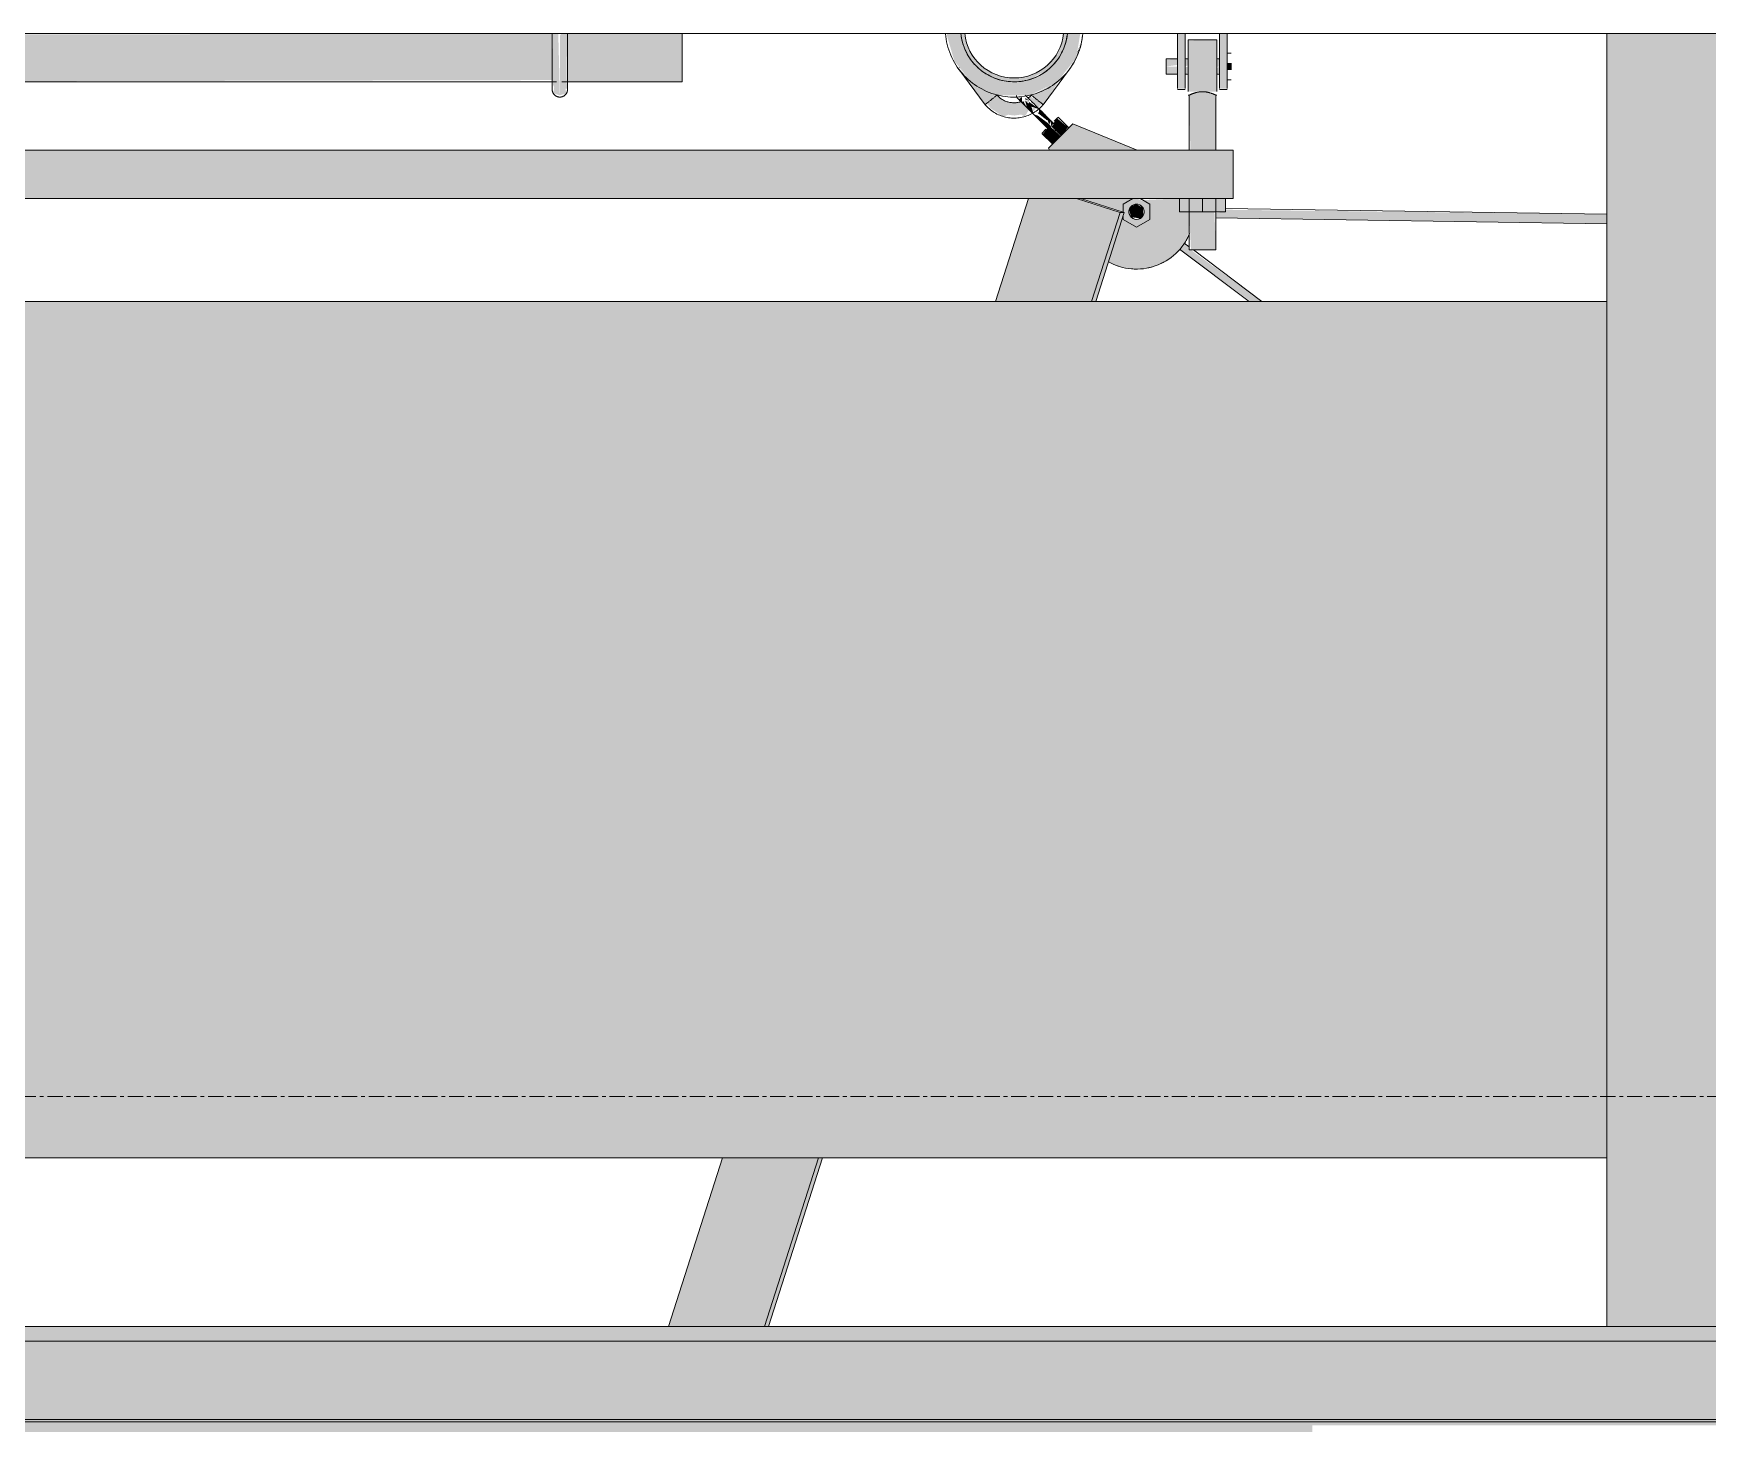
# Model space of a CAD drawing. Header units: inches. Extents: x 20426 to 92531, y -195 to 750.
# Drawn here: x 27574.3 to 27629, y 241.3 to 286.8 of the extents above; entities that cross this region are included whole.
import ezdxf

# ---------------------------------------------------------------- set-up
doc = ezdxf.new("R2010")
doc.units = ezdxf.units.IN
doc.header["$MEASUREMENT"] = 0
doc.linetypes.add('Grid Line 1_2_', pattern=[0.875, 0.5, -0.125, 0.125, -0.125])
for name, color, linetype, lineweight in [('A-FLOR-LEVL', 51, 'Continuous', 9), ('M-HVAC-DUCT', 70, 'Continuous', 9), ('Q-SPCQ', 91, 'Continuous', 9), ('S-BEAM', 12, 'Continuous', 9), ('S-COLS', 52, 'Continuous', 9)]:
    doc.layers.add(name, color=color, linetype=linetype, lineweight=lineweight)

# ---------------------------------------------------------------- blocks, each defined once
blk = doc.blocks.new('Girt_Z - 8_D-904143-Elevation - South')
at = {"layer": 'S-BEAM'}
h = blk.add_hatch(color=256, dxfattribs=at)
h.paths.add_polyline_path([(26260.89, 244), (26260.89, 244.482), (22796.272, 244.482), (22796.272, 244), (26260.166, 244)], flags=0)
h.paths.add_polyline_path([(22792.65, 244), (22792.65, 244.482), (22792.15, 244.482), (22792.15, 244)], flags=0)
h = blk.add_hatch(color=256, dxfattribs=at)
h.paths.add_polyline_path([(26260.89, 241.633), (26260.89, 244), (22796.272, 244), (22796.272, 241.633), (26260.166, 241.633)], flags=0)
h.paths.add_polyline_path([(22792.65, 241.633), (22792.65, 244), (22792.15, 244), (22792.15, 241.633)], flags=0)
h = blk.add_hatch(color=256, dxfattribs=at)
h.paths.add_polyline_path([(26260.166, 241.445), (26260.89, 241.47), (26260.89, 241.633), (24152.129, 241.633), (22796.272, 241.633), (22796.272, 241.445), (26225.608, 241.445)], flags=0)
h.paths.add_polyline_path([(22792.15, 241.445), (22792.65, 241.47), (22792.65, 241.633), (22792.15, 241.633), (22792.15, 241.47)], flags=0)
h = blk.add_hatch(color=256, dxfattribs=at)
h.paths.add_polyline_path([(25854.109, 241.37), (26260.89, 241.408), (26260.89, 241.445), (22796.272, 241.408), (22796.272, 241.37), (25845.47, 241.37)], flags=0)
h.paths.add_polyline_path([(22792.65, 241.37), (22792.65, 241.445), (22792.15, 241.408), (22792.15, 241.37)], flags=0)
h = blk.add_hatch(color=256, dxfattribs=at)
h.paths.add_polyline_path([(25620.843, 239.051), (25672.765, 239.051), (25672.765, 241.25), (26260.89, 241.25), (26260.89, 241.37), (22796.272, 241.37), (22796.272, 241.25), (22810.015, 241.25), (22810.015, 239.051), (25603.564, 239.051)], flags=0)
h.paths.add_polyline_path([(22792.15, 241.25), (22792.65, 241.25), (22792.65, 241.37), (22792.15, 241.37)], flags=0)
for p, q in [((22796.272, 244.482), (26260.89, 244.482)), ((22796.272, 244), (26260.89, 244)), ((22796.272, 241.445), (26260.89, 241.445)), ((22796.272, 241.37), (26260.89, 241.37))]:
    blk.add_line(p, q, dxfattribs=at)
blk = doc.blocks.new('Girt_Z - 8_D-915553-Elevation - South')
at = {"layer": 'S-BEAM'}
blk.add_line((22796.272, 286.768), (26260.89, 286.768), dxfattribs=at)
blk = doc.blocks.new('Basketball_Backstop-Performance_Sports_Systems-3103-Ceiling_Hung - 27_-0_ to 27_-11 7_8_-652462-Elevation - South')
at = {"layer": 'Q-SPCQ'}
h = blk.add_hatch(color=256, dxfattribs=at)
h.paths.add_polyline_path([(25595.968, 285.194), (25595.922, 285.247), (25595.963, 285.247)], flags=0)
h.paths.add_polyline_path([(25592.169, 285.187), (25595.968, 285.194), (25595.934, 286.513), (25595.92, 286.768), (25592.169, 286.768), (25592.169, 285.247)], flags=0)
h.paths.add_polyline_path([(25596.409, 285.187), (25621.231, 285.216), (25621.231, 286.768), (25621.169, 286.768), (25621.169, 286.467), (25620.981, 286.485), (25620.981, 286.768), (25596.393, 286.768), (25596.39, 285.57), (25596.401, 285.187)], flags=0)
h.paths.add_polyline_path([(25647.968, 285.194), (25647.922, 285.247), (25647.963, 285.243)], flags=0)
h.paths.add_polyline_path([(25623.106, 285.187), (25647.965, 285.243), (25647.933, 286.485), (25647.92, 286.768), (25623.356, 286.72), (25623.356, 286.467), (25623.169, 286.485), (25623.169, 286.768), (25623.106, 286.718), (25623.106, 285.218)], flags=0)
h.paths.add_polyline_path([(25648.401, 285.187), (25652.169, 285.187), (25652.169, 286.768), (25648.393, 286.768), (25648.39, 285.57), (25648.394, 285.221)], flags=0)
for points in [[(25648.169, 284.744), (25648.116, 286.768), (25647.945, 286.768), (25647.946, 285.544), (25647.946, 285.09), (25647.983, 285.014), (25647.963, 284.811)], [(25648.169, 284.744), (25648.374, 284.811), (25648.356, 284.961), (25648.409, 284.962), (25648.409, 285), (25648.378, 285.306), (25648.393, 286.768), (25648.222, 286.768), (25648.169, 286.696), (25648.169, 284.961)], [(25668.606, 285.687), (25668.606, 286.768), (25668.356, 286.768), (25668.36, 285.687)], [(25669.981, 285.687), (25669.981, 286.768), (25669.731, 286.768), (25669.731, 285.687)], [(25668.705, 285.656), (25669.643, 285.656), (25669.643, 286.562), (25668.705, 286.532), (25668.705, 285.891)], [(25668.606, 284.963), (25668.606, 285.687), (25668.356, 285.687), (25668.36, 284.963)], [(25669.174, 284.859), (25669.643, 284.871), (25669.643, 285.656), (25668.705, 285.656), (25668.705, 284.871), (25669.097, 284.859)], [(25669.981, 284.963), (25669.981, 285.687), (25669.731, 285.687), (25669.731, 284.963)], [(25670.106, 285.687), (25670.106, 285.801), (25669.981, 285.801), (25669.981, 285.687)], [(25670.106, 285.574), (25670.106, 285.687), (25669.981, 285.687), (25669.981, 285.574)], [(25669.174, 280.937), (25669.174, 281.375), (25668.424, 281.375), (25668.424, 280.937)], [(25669.924, 280.937), (25669.924, 281.375), (25669.174, 281.375), (25669.174, 280.937)]]:
    blk.add_hatch(color=256, dxfattribs=at).paths.add_polyline_path(points, flags=0)
h = blk.add_hatch(color=256, dxfattribs=at)
h.paths.add_polyline_path([(25669.731, 285.687), (25669.731, 285.937), (25669.643, 285.891), (25669.643, 285.687)], flags=0)
h.paths.add_polyline_path([(25667.981, 285.687), (25668.356, 285.74), (25668.356, 285.937), (25667.981, 285.904), (25667.981, 285.752)], flags=0)
h.paths.add_polyline_path([(25668.606, 285.687), (25668.705, 285.729), (25668.705, 285.937), (25668.606, 285.891), (25668.606, 285.732)], flags=0)
h = blk.add_hatch(color=256, dxfattribs=at)
h.paths.add_polyline_path([(25668.356, 285.437), (25668.356, 285.687), (25667.981, 285.687), (25667.981, 285.437)], flags=0)
h.paths.add_polyline_path([(25668.606, 285.437), (25668.705, 285.493), (25668.705, 285.687), (25668.606, 285.656), (25668.606, 285.443)], flags=0)
h.paths.add_polyline_path([(25669.643, 285.437), (25669.731, 285.493), (25669.731, 285.687), (25669.643, 285.634), (25669.643, 285.439)], flags=0)
h = blk.add_hatch(color=256, dxfattribs=at)
h.paths.add_polyline_path([(25669.174, 279.687), (25669.611, 279.687), (25669.561, 280.937), (25668.736, 280.937), (25668.795, 279.687), (25669.061, 279.687)], flags=0)
h.paths.add_polyline_path([(25669.223, 282.955), (25669.611, 282.955), (25669.584, 284.763), (25669.251, 284.859), (25668.954, 284.833), (25668.736, 284.75), (25668.775, 282.955), (25669.125, 282.955)], flags=0)
h = blk.add_hatch(color=256, dxfattribs=at)
h.paths.add_polyline_path([(25666.2, 281.375), (25670.174, 281.375), (25670.174, 282.955), (25623.106, 282.955), (25623.106, 281.375), (25664.041, 281.375)], flags=0)
h.paths.add_polyline_path([(25577.645, 281.375), (25621.231, 281.375), (25621.231, 282.955), (25574.174, 282.955), (25574.174, 281.375)], flags=0)
h = blk.add_hatch(color=256, dxfattribs=at)
h.paths.add_polyline_path([(25638.122, 196.232), (25639.471, 196.232), (25652.956, 238.518), (25649.819, 238.518), (25636.333, 196.232)], flags=0)
h.paths.add_polyline_path([(25651.721, 244.482), (25654.858, 244.482), (25656.618, 250), (25653.481, 250), (25651.939, 245.165)], flags=0)
h.paths.add_polyline_path([(25664.041, 278), (25665.548, 278), (25666.478, 280.918), (25665.055, 281.375), (25663.487, 281.375), (25662.41, 278)], flags=0)
h = blk.add_hatch(color=256, dxfattribs=at)
h.paths.add_polyline_path([(25639.471, 196.232), (25639.605, 196.232), (25653.09, 238.518), (25652.956, 238.518), (25643.115, 207.659)], flags=0)
h.paths.add_polyline_path([(25654.858, 244.482), (25654.992, 244.482), (25656.752, 250), (25656.618, 250), (25655.076, 245.165)], flags=0)
h.paths.add_polyline_path([(25665.548, 278), (25665.682, 278), (25666.612, 280.918), (25666.476, 280.912), (25666.289, 280.326)], flags=0)
for p, q in [((25652.169, 286.766), (25652.169, 285.187)), ((25668.356, 285.687), (25668.356, 286.768)), ((25668.606, 286.768), (25668.606, 285.687)), ((25669.731, 285.687), (25669.731, 286.768)), ((25669.981, 286.768), (25669.981, 285.687)), ((25669.643, 286.562), (25668.705, 286.562)), ((25668.705, 285.656), (25668.705, 286.562)), ((25669.643, 286.562), (25669.643, 285.656)), ((25668.356, 285.937), (25667.981, 285.937)), ((25667.981, 285.687), (25667.981, 285.937)), ((25667.981, 285.437), (25667.981, 285.687)), ((25668.356, 284.963), (25668.356, 285.687)), ((25668.705, 285.937), (25668.606, 285.937)), ((25668.606, 285.687), (25668.606, 284.963)), ((25668.705, 284.871), (25668.705, 285.656)), ((25669.731, 285.937), (25669.643, 285.937)), ((25669.643, 285.656), (25669.643, 284.871)), ((25669.731, 284.963), (25669.731, 285.687)), ((25670.106, 286.125), (25669.981, 286.125)), ((25669.981, 285.687), (25669.981, 284.963)), ((25670.106, 285.801), (25670.106, 285.687)), ((25670.106, 285.687), (25670.106, 285.574)), ((25623.106, 285.187), (25648.058, 285.187)), ((25648.229, 285.187), (25652.169, 285.187)), ((25667.981, 285.437), (25668.356, 285.437)), ((25668.606, 285.437), (25668.705, 285.437)), ((25669.643, 285.437), (25669.731, 285.437)), ((25669.981, 285.25), (25670.106, 285.25)), ((25668.356, 284.937), (25668.606, 284.937)), ((25668.705, 284.75), (25668.736, 284.75)), ((25668.736, 284.75), (25668.736, 282.955)), ((25669.611, 282.955), (25669.611, 284.75)), ((25669.611, 284.75), (25669.643, 284.75)), ((25669.731, 284.937), (25669.981, 284.937)), ((25670.174, 282.955), (25623.105, 282.955)), ((25670.174, 282.955), (25670.174, 281.375)), ((25670.174, 281.375), (25623.105, 281.375)), ((25662.41, 278), (25663.487, 281.375)), ((25665.055, 281.375), (25666.478, 280.918)), ((25666.612, 280.918), (25665.189, 281.375)), ((25668.424, 280.937), (25668.424, 281.375)), ((25668.736, 281.375), (25668.736, 279.687)), ((25669.174, 280.937), (25669.174, 281.375)), ((25669.611, 279.687), (25669.611, 281.375)), ((25669.924, 280.937), (25669.924, 281.375)), ((25666.478, 280.918), (25665.548, 278)), ((25665.682, 278), (25666.612, 280.918)), ((25666.478, 280.918), (25666.612, 280.918)), ((25669.174, 280.937), (25668.424, 280.937)), ((25669.924, 280.937), (25669.174, 280.937)), ((25669.611, 279.687), (25668.736, 279.687)), ((25651.721, 244.482), (25653.481, 250)), ((25656.618, 250), (25654.858, 244.482)), ((25654.992, 244.482), (25656.752, 250))]:
    blk.add_line(p, q, dxfattribs=at)
at = {"layer": 'Q-SPCQ', "flags": 128}
for points in [[(25647.919, 286.768), (25647.919, 286.698), (25647.919, 286.619), (25647.919, 286.54), (25647.919, 286.462), (25647.919, 286.385), (25647.919, 286.308), (25647.919, 286.233), (25647.919, 286.159), (25647.919, 286.086), (25647.919, 286.014), (25647.919, 285.944), (25647.919, 285.875), (25647.919, 285.808), (25647.919, 285.743), (25647.919, 285.68), (25647.919, 285.619), (25647.919, 285.56), (25647.919, 285.503), (25647.919, 285.448), (25647.919, 285.396), (25647.919, 285.346), (25647.919, 285.299), (25647.919, 285.255), (25647.919, 285.213), (25647.919, 285.174), (25647.919, 285.137), (25647.919, 285.104), (25647.919, 285.073), (25647.919, 285.046), (25647.919, 285.021), (25647.919, 285), (25647.919, 284.982), (25647.919, 284.967), (25647.919, 284.955), (25647.919, 284.946), (25647.919, 284.94), (25647.919, 284.938)], [(25648.419, 284.937), (25648.419, 284.939), (25648.419, 284.944), (25648.419, 284.952), (25648.419, 284.963), (25648.419, 284.977), (25648.419, 284.995), (25648.419, 285.015), (25648.419, 285.039), (25648.419, 285.066), (25648.419, 285.095), (25648.419, 285.128), (25648.419, 285.164), (25648.419, 285.202), (25648.419, 285.243), (25648.419, 285.287), (25648.419, 285.333), (25648.419, 285.382), (25648.419, 285.434), (25648.419, 285.488), (25648.419, 285.544), (25648.419, 285.603), (25648.419, 285.663), (25648.419, 285.726), (25648.419, 285.79), (25648.419, 285.857), (25648.419, 285.925), (25648.419, 285.995), (25648.419, 286.066), (25648.419, 286.139), (25648.419, 286.213), (25648.419, 286.288), (25648.419, 286.364), (25648.419, 286.441), (25648.419, 286.519), (25648.419, 286.598), (25648.419, 286.677), (25648.419, 286.756)], [(25647.919, 284.937), (25647.919, 284.939), (25647.919, 284.944), (25647.919, 284.952), (25647.919, 284.963), (25647.919, 284.977), (25647.919, 284.995), (25647.919, 285.015), (25647.919, 285.039), (25647.919, 285.066), (25647.919, 285.095), (25647.919, 285.128), (25647.919, 285.164), (25647.919, 285.202)], [(25648.419, 285.213), (25648.419, 285.174), (25648.419, 285.137), (25648.419, 285.104), (25648.419, 285.073), (25648.419, 285.046), (25648.419, 285.021), (25648.419, 285), (25648.419, 284.982), (25648.419, 284.967), (25648.419, 284.955), (25648.419, 284.946), (25648.419, 284.94), (25648.419, 284.938)], [(25648.169, 284.687), (25648.159, 284.688), (25648.149, 284.688), (25648.139, 284.689), (25648.129, 284.691), (25648.119, 284.692), (25648.109, 284.695), (25648.1, 284.697), (25648.09, 284.7), (25648.081, 284.704), (25648.071, 284.707), (25648.062, 284.711), (25648.053, 284.716), (25648.045, 284.721), (25648.036, 284.726), (25648.028, 284.731), (25648.019, 284.737), (25648.012, 284.743), (25648.004, 284.75), (25647.997, 284.756), (25647.989, 284.763), (25647.983, 284.771), (25647.976, 284.778), (25647.97, 284.786), (25647.964, 284.794), (25647.958, 284.802), (25647.953, 284.811), (25647.948, 284.82), (25647.944, 284.829), (25647.94, 284.838), (25647.936, 284.847), (25647.932, 284.856), (25647.929, 284.866), (25647.927, 284.875), (25647.924, 284.885), (25647.922, 284.895), (25647.921, 284.905), (25647.92, 284.915), (25647.919, 284.925), (25647.919, 284.935), (25647.919, 284.937)], [(25648.419, 284.937), (25648.419, 284.928), (25648.418, 284.918), (25648.417, 284.908), (25648.416, 284.898), (25648.414, 284.888), (25648.412, 284.878), (25648.409, 284.868), (25648.406, 284.859), (25648.403, 284.849), (25648.399, 284.84), (25648.395, 284.831), (25648.391, 284.822), (25648.386, 284.813), (25648.381, 284.805), (25648.375, 284.796), (25648.369, 284.788), (25648.363, 284.78), (25648.357, 284.773), (25648.35, 284.765), (25648.343, 284.758), (25648.336, 284.751), (25648.328, 284.745), (25648.32, 284.739), (25648.312, 284.733), (25648.304, 284.727), (25648.295, 284.722), (25648.287, 284.717), (25648.278, 284.712), (25648.269, 284.708), (25648.259, 284.704), (25648.25, 284.701), (25648.24, 284.698), (25648.231, 284.695), (25648.221, 284.693), (25648.211, 284.691), (25648.201, 284.69), (25648.191, 284.689), (25648.181, 284.688), (25648.171, 284.688), (25648.169, 284.687)]]:
    blk.add_lwpolyline(points, dxfattribs=at)
at = {"layer": 'Q-SPCQ'}
blk.add_open_spline([(25669.611, 284.75), (25669.611, 284.75), (25669.608, 284.752), (25669.597, 284.758), (25669.585, 284.762), (25669.57, 284.769), (25669.552, 284.777), (25669.535, 284.785), (25669.52, 284.791), (25669.509, 284.795), (25669.496, 284.799), (25669.479, 284.806), (25669.456, 284.814), (25669.431, 284.822), (25669.41, 284.829), (25669.394, 284.833), (25669.377, 284.837), (25669.355, 284.842), (25669.325, 284.848), (25669.289, 284.855), (25669.251, 284.859), (25669.213, 284.862), (25669.174, 284.862), (25669.135, 284.862), (25669.097, 284.859), (25669.059, 284.855), (25669.023, 284.848), (25668.993, 284.842), (25668.971, 284.837), (25668.954, 284.833), (25668.938, 284.829), (25668.917, 284.822), (25668.892, 284.814), (25668.869, 284.806), (25668.852, 284.799), (25668.839, 284.795), (25668.827, 284.791), (25668.812, 284.785), (25668.795, 284.777), (25668.778, 284.769), (25668.763, 284.762), (25668.751, 284.758), (25668.74, 284.752), (25668.736, 284.75), (25668.736, 284.75)], degree=3, knots=[0, 0, 0, 0, 0.055556, 0.083333, 0.111111, 0.138889, 0.166667, 0.194444, 0.208333, 0.222222, 0.236111, 0.25, 0.277778, 0.305556, 0.319444, 0.333333, 0.347222, 0.361111, 0.388889, 0.416667, 0.444444, 0.472222, 0.5, 0.527778, 0.555556, 0.583333, 0.611111, 0.638889, 0.652778, 0.666667, 0.680556, 0.694444, 0.722222, 0.75, 0.763889, 0.777778, 0.791667, 0.805556, 0.833333, 0.861111, 0.888889, 0.916667, 0.944444, 1, 1, 1, 1], dxfattribs=at)
blk = doc.blocks.new('Basketball_Backstop-Performance_Sports_Systems-3103-Ceiling_Hung - 27_-0_ to 27_-11 7_8_-V45-Elevation - South')
at = {"layer": 'Q-SPCQ'}
for points in [[(25662.515, 284.744), (25663.516, 284.744), (25664.418, 285.178), (25665.042, 285.961), (25665.179, 286.768), (25664.79, 286.768), (25664.743, 286.768), (25664.649, 286.348), (25664.423, 285.921), (25664.104, 285.586), (25663.828, 285.396), (25663.273, 285.221), (25663.015, 285.187), (25662.39, 285.319), (25661.964, 285.557), (25661.696, 285.807), (25661.421, 286.253), (25661.323, 286.5), (25661.24, 286.768), (25660.826, 286.768), (25660.82, 286.696), (25661.059, 285.873), (25661.612, 285.178), (25662.118, 284.935)], [(25663.015, 285.187), (25663.468, 285.247), (25664.041, 285.537), (25664.253, 285.7), (25664.582, 286.186), (25664.706, 286.485), (25664.743, 286.768), (25664.618, 286.768), (25664.585, 286.517), (25664.423, 286.125), (25664.041, 285.694), (25663.828, 285.53), (25663.436, 285.368), (25663.015, 285.312), (25662.595, 285.368), (25662.203, 285.53), (25661.866, 285.788), (25661.583, 286.186), (25661.446, 286.517), (25661.366, 286.768), (25661.288, 286.768), (25661.325, 286.485), (25661.5, 286.062), (25661.881, 285.621), (25662.14, 285.422), (25662.562, 285.247)], [(25665.067, 286.068), (25665.181, 286.413), (25665.093, 286.184)], [(25661.233, 285.62), (25661.217, 285.674), (25661.212, 285.654)], [(25662.064, 284.439), (25662.43, 284.785), (25661.592, 285.207), (25661.233, 285.62), (25661.238, 285.57), (25662.03, 284.486)], [(25663.967, 284.439), (25664.624, 285.436), (25664.324, 285.133), (25663.588, 284.743), (25663.955, 284.449)], [(25664.168, 283.645), (25664.221, 283.732), (25664.165, 283.788), (25664.109, 283.844), (25663.789, 284.081), (25663.659, 284.122), (25664.143, 283.663)], [(25664.54, 283.412), (25664.77, 283.695), (25664.416, 283.996), (25664.289, 283.81), (25664.306, 283.784), (25664.221, 283.732), (25664.308, 283.645)], [(25664.284, 283.156), (25664.54, 283.412), (25664.21, 283.713), (25664.143, 283.663), (25664.109, 283.688), (25663.957, 283.483), (25664.216, 283.225)], [(25667.14, 280.721), (25667.232, 280.812), (25667.232, 281.062), (25667.015, 281.187), (25666.838, 281.114), (25666.774, 281.002), (25666.838, 280.761)]]:
    blk.add_hatch(color=256, dxfattribs=at).paths.add_polyline_path(points, flags=0)
h = blk.add_hatch(color=256, dxfattribs=at)
h.paths.add_polyline_path([(25663.434, 284.342), (25663.434, 284.519), (25663.507, 284.527), (25663.5, 284.572), (25663.349, 284.564), (25663.423, 284.37)], flags=0)
h.paths.add_polyline_path([(25663.371, 284.052), (25663.507, 284.292), (25663.257, 284.53), (25663.213, 284.53), (25662.807, 284.53), (25662.439, 284.74), (25662.122, 284.486), (25662.247, 284.32), (25662.66, 284.052), (25662.828, 284.11), (25663.022, 284.083), (25663.235, 284.117)], flags=0)
h.paths.add_polyline_path([(25663.629, 284.219), (25663.738, 284.323), (25663.59, 284.341), (25663.627, 284.293), (25663.622, 284.241)], flags=0)
h.paths.add_polyline_path([(25663.79, 284.328), (25663.921, 284.476), (25663.538, 284.715), (25663.439, 284.662), (25663.788, 284.33)], flags=0)
h = blk.add_hatch(color=256, dxfattribs=at)
h.paths.add_polyline_path([(25663.659, 284.122), (25663.579, 284.373), (25663.381, 284.572), (25663.434, 284.342), (25663.507, 284.292)], flags=0)
h.paths.add_polyline_path([(25663.28, 284.499), (25663.269, 284.684), (25663.184, 284.628)], flags=0)
h.paths.add_polyline_path([(25663.434, 284.342), (25663.305, 284.572), (25663.28, 284.499), (25663.381, 284.396)], flags=0)
h = blk.add_hatch(color=256, dxfattribs=at)
h.paths.add_polyline_path([(25663.83, 284.293), (25663.507, 284.527), (25663.48, 284.472), (25663.579, 284.373)], flags=0)
h.paths.add_polyline_path([(25663.525, 284.564), (25663.381, 284.657), (25663.381, 284.61), (25663.507, 284.57)], flags=0)
h = blk.add_hatch(color=256, dxfattribs=at)
h.paths.add_polyline_path([(25664.221, 283.732), (25664.289, 283.81), (25664.21, 283.917), (25664.216, 283.81)], flags=0)
h.paths.add_polyline_path([(25664.165, 283.788), (25664.21, 283.917), (25663.83, 284.293), (25663.83, 284.19), (25663.783, 284.17), (25664.089, 283.93), (25664.109, 283.935), (25664.143, 283.844)], flags=0)
h = blk.add_hatch(color=256, dxfattribs=at)
h.paths.add_polyline_path([(25667.104, 279.065), (25667.557, 279.143), (25667.978, 279.329), (25668.36, 279.636), (25668.624, 279.975), (25668.736, 280.326), (25668.736, 280.937), (25668.424, 280.937), (25668.424, 281.375), (25667.232, 281.318), (25667.453, 281.167), (25667.449, 280.683), (25666.968, 280.459), (25666.578, 280.723), (25666.52, 280.63), (25666.1, 279.314), (25666.208, 279.245), (25666.645, 279.1)], flags=0)
h.paths.add_polyline_path([(25666.578, 280.929), (25666.612, 281.21), (25666.838, 281.375), (25665.189, 281.375), (25666.55, 280.937)], flags=0)
h.paths.add_polyline_path([(25664.167, 282.955), (25667.034, 282.955), (25664.938, 283.81), (25664.143, 283.015)], flags=0)
h = blk.add_hatch(color=256, dxfattribs=at)
h.paths.add_polyline_path([(25667.015, 280.432), (25667.453, 280.685), (25667.453, 281.19), (25667.015, 281.375), (25666.838, 281.341), (25666.578, 281.19), (25666.612, 280.665), (25666.911, 280.492)], flags=0)
h.paths.add_polyline_path([(25667.015, 280.687), (25666.838, 280.761), (25666.765, 280.937), (25666.838, 281.114), (25667.015, 281.187), (25667.192, 281.114), (25667.265, 280.937), (25667.192, 280.761), (25667.08, 280.696)], flags=0)
h = blk.add_hatch(color=256, dxfattribs=at)
h.paths.add_polyline_path([(25808.649, 278.622), (25808.659, 278.889), (25808.64, 278.935), (25700.39, 280.532), (25700.39, 280.272), (25808.642, 278.622)], flags=0)
h.paths.add_polyline_path([(25810.293, 278.639), (25810.31, 278.713), (25810.293, 278.64)], flags=0)
h.paths.add_polyline_path([(25682.39, 280.547), (25682.39, 280.859), (25669.924, 281.003), (25669.924, 280.937), (25669.611, 280.897), (25669.611, 280.742), (25681.319, 280.563)], flags=0)
h.paths.add_polyline_path([(25667.238, 280.829), (25667.253, 281.012), (25667.232, 280.912), (25667.232, 280.83)], flags=0)
h = blk.add_hatch(color=256, dxfattribs=at)
h.paths.add_polyline_path([(25715.417, 244.482), (25715.462, 244.482), (25708.081, 250), (25707.746, 250), (25715.129, 244.482), (25715.401, 244.482)], flags=0)
h.paths.add_polyline_path([(25670.9, 278), (25671.11, 278), (25668.795, 279.687), (25668.736, 279.715), (25668.736, 279.793), (25668.554, 279.885), (25668.423, 279.717), (25670.756, 278), (25670.849, 278)], flags=0)
for p, q in [((25661.206, 285.6), (25662.064, 284.439)), ((25663.967, 284.439), (25664.825, 285.6)), ((25664.319, 283.899), (25664.443, 284.022)), ((25664.806, 283.678), (25664.452, 284.031)), ((25663.922, 283.501), (25664.275, 283.147)), ((25663.931, 283.51), (25664.054, 283.633)), ((25664.143, 283.015), (25664.938, 283.81)), ((25667.034, 282.955), (25664.938, 283.81)), ((25664.143, 283.015), (25664.167, 282.955)), ((25666.898, 281.375), (25666.578, 281.19)), ((25667.453, 281.19), (25667.132, 281.375)), ((25666.578, 281.19), (25666.578, 280.918)), ((25666.578, 280.81), (25666.578, 280.685)), ((25666.578, 280.685), (25667.015, 280.432)), ((25667.015, 280.432), (25667.453, 280.685)), ((25667.453, 280.685), (25667.453, 281.19)), ((25669.611, 280.742), (25682.39, 280.547)), ((25682.39, 280.859), (25669.924, 281.049)), ((25668.423, 279.717), (25670.695, 278)), ((25668.736, 279.793), (25668.577, 279.914)), ((25671.11, 278), (25668.877, 279.687))]:
    blk.add_line(p, q, dxfattribs=at)
at = {"layer": 'Q-SPCQ', "flags": 128}
for points in [[(25660.772, 286.758), (25660.781, 286.668), (25660.794, 286.579), (25660.81, 286.49), (25660.83, 286.403), (25660.853, 286.316), (25660.879, 286.23)], [(25660.772, 286.758), (25660.781, 286.668), (25660.794, 286.579), (25660.81, 286.49), (25660.83, 286.403), (25660.853, 286.316), (25660.879, 286.23), (25660.909, 286.145), (25660.943, 286.061), (25660.98, 285.979), (25661.019, 285.898), (25661.063, 285.82), (25661.109, 285.742), (25661.158, 285.667), (25661.211, 285.594), (25661.266, 285.523), (25661.324, 285.454), (25661.384, 285.387), (25661.448, 285.323), (25661.513, 285.262), (25661.582, 285.203), (25661.652, 285.147), (25661.725, 285.094), (25661.8, 285.044), (25661.876, 284.997), (25661.955, 284.953), (25662.035, 284.912), (25662.117, 284.875), (25662.2, 284.84), (25662.284, 284.809), (25662.37, 284.782), (25662.457, 284.758), (25662.544, 284.737), (25662.633, 284.72), (25662.722, 284.707), (25662.811, 284.697), (25662.901, 284.69), (25662.991, 284.688), (25663.081, 284.688), (25663.171, 284.693), (25663.26, 284.701), (25663.35, 284.712), (25663.438, 284.728), (25663.526, 284.746), (25663.614, 284.769), (25663.7, 284.794), (25663.785, 284.823), (25663.869, 284.856), (25663.952, 284.892), (25664.033, 284.931), (25664.112, 284.973), (25664.19, 285.018), (25664.266, 285.067), (25664.339, 285.118), (25664.411, 285.173), (25664.48, 285.23), (25664.548, 285.29), (25664.612, 285.353), (25664.674, 285.418), (25664.734, 285.485), (25664.791, 285.555), (25664.844, 285.627), (25664.895, 285.701), (25664.943, 285.778), (25664.988, 285.856), (25665.03, 285.935), (25665.068, 286.017), (25665.103, 286.1), (25665.135, 286.184), (25665.164, 286.269), (25665.189, 286.356), (25665.21, 286.443), (25665.228, 286.531), (25665.243, 286.62), (25665.254, 286.709)], [(25660.772, 286.758), (25660.781, 286.668), (25660.794, 286.579), (25660.81, 286.49), (25660.83, 286.403), (25660.853, 286.316), (25660.879, 286.23), (25660.909, 286.145), (25660.943, 286.061), (25660.98, 285.979), (25661.019, 285.898), (25661.063, 285.82), (25661.109, 285.742), (25661.158, 285.667), (25661.206, 285.6)], [(25661.725, 285.755), (25661.679, 285.808), (25661.634, 285.862), (25661.593, 285.918), (25661.553, 285.976), (25661.516, 286.035), (25661.481, 286.096), (25661.448, 286.158), (25661.418, 286.221), (25661.391, 286.286), (25661.366, 286.351), (25661.344, 286.418), (25661.325, 286.485), (25661.308, 286.553), (25661.294, 286.621), (25661.283, 286.691), (25661.274, 286.76)], [(25664.753, 286.728), (25664.743, 286.659), (25664.73, 286.59), (25664.715, 286.522), (25664.697, 286.454), (25664.676, 286.387), (25664.653, 286.321), (25664.627, 286.256), (25664.599, 286.192), (25664.567, 286.129), (25664.534, 286.068), (25664.498, 286.008), (25664.46, 285.949), (25664.419, 285.892), (25664.376, 285.837), (25664.331, 285.784), (25664.284, 285.732)], [(25664.825, 285.6), (25664.877, 285.674), (25664.926, 285.749), (25664.972, 285.826), (25665.015, 285.906), (25665.054, 285.986), (25665.091, 286.069), (25665.124, 286.152), (25665.153, 286.237), (25665.18, 286.323), (25665.203, 286.41), (25665.222, 286.498), (25665.238, 286.587), (25665.25, 286.676), (25665.259, 286.766)], [(25665.136, 286.186), (25665.164, 286.269), (25665.189, 286.356), (25665.21, 286.443), (25665.228, 286.531), (25665.243, 286.62), (25665.254, 286.709)], [(25664.734, 285.485), (25664.791, 285.555), (25664.844, 285.627), (25664.895, 285.701), (25664.943, 285.778), (25664.988, 285.856), (25665.03, 285.935), (25665.068, 286.017), (25665.103, 286.1), (25665.135, 286.184)], [(25660.909, 286.145), (25660.943, 286.061), (25660.98, 285.979), (25661.019, 285.898), (25661.063, 285.82), (25661.109, 285.742), (25661.158, 285.667), (25661.211, 285.594), (25661.266, 285.523), (25661.32, 285.459)], [(25664.183, 285.634), (25664.13, 285.589), (25664.075, 285.545), (25664.019, 285.504), (25663.961, 285.465), (25663.901, 285.428), (25663.84, 285.394), (25663.778, 285.362), (25663.714, 285.333), (25663.649, 285.306), (25663.584, 285.282), (25663.517, 285.261), (25663.45, 285.242), (25663.381, 285.226), (25663.313, 285.213), (25663.243, 285.202), (25663.174, 285.195), (25663.104, 285.19), (25663.034, 285.188), (25662.964, 285.188), (25662.894, 285.192), (25662.824, 285.198), (25662.755, 285.207), (25662.686, 285.219), (25662.618, 285.233), (25662.55, 285.251), (25662.483, 285.27), (25662.416, 285.293), (25662.351, 285.318), (25662.287, 285.346), (25662.224, 285.377), (25662.162, 285.41), (25662.102, 285.445), (25662.043, 285.483), (25661.985, 285.523), (25661.93, 285.565), (25661.876, 285.609), (25661.823, 285.656)], [(25663.226, 284.53), (25663.197, 284.522), (25663.168, 284.516), (25663.139, 284.51), (25663.109, 284.506), (25663.079, 284.503), (25663.049, 284.501), (25663.019, 284.5), (25662.989, 284.5), (25662.959, 284.502), (25662.929, 284.505), (25662.9, 284.509), (25662.87, 284.514), (25662.841, 284.521), (25662.812, 284.528), (25662.783, 284.537), (25662.755, 284.547), (25662.727, 284.558), (25662.699, 284.57), (25662.672, 284.583), (25662.646, 284.597), (25662.62, 284.613), (25662.595, 284.629), (25662.57, 284.646), (25662.547, 284.664), (25662.524, 284.684), (25662.501, 284.704), (25662.48, 284.725), (25662.459, 284.747), (25662.454, 284.752)], [(25662.457, 284.758), (25662.544, 284.737), (25662.633, 284.72), (25662.722, 284.707), (25662.811, 284.697), (25662.901, 284.69), (25662.991, 284.688), (25663.081, 284.688), (25663.171, 284.693), (25663.26, 284.701), (25663.35, 284.712), (25663.438, 284.728), (25663.526, 284.746)], [(25663.126, 284.65), (25663.123, 284.653), (25663.119, 284.657), (25663.116, 284.661), (25663.113, 284.665), (25663.11, 284.669), (25663.108, 284.673), (25663.105, 284.678), (25663.103, 284.682), (25663.101, 284.687), (25663.099, 284.691), (25663.097, 284.696), (25663.095, 284.701), (25663.094, 284.705), (25663.093, 284.71), (25663.092, 284.715), (25663.091, 284.72), (25663.09, 284.725), (25663.09, 284.73), (25663.09, 284.735), (25663.09, 284.74)], [(25663.262, 284.514), (25663.248, 284.528), (25663.235, 284.541), (25663.222, 284.554), (25663.21, 284.566), (25663.199, 284.577), (25663.189, 284.587), (25663.179, 284.597), (25663.17, 284.606), (25663.162, 284.614), (25663.155, 284.621), (25663.148, 284.628), (25663.143, 284.633), (25663.138, 284.638), (25663.134, 284.642), (25663.131, 284.645), (25663.128, 284.648), (25663.127, 284.649), (25663.126, 284.65)], [(25663.126, 284.65), (25663.127, 284.649), (25663.128, 284.648), (25663.13, 284.646), (25663.133, 284.643), (25663.137, 284.639), (25663.141, 284.635), (25663.147, 284.629), (25663.153, 284.623), (25663.16, 284.616), (25663.168, 284.608), (25663.177, 284.599), (25663.186, 284.59), (25663.196, 284.58), (25663.207, 284.569), (25663.219, 284.557), (25663.231, 284.545), (25663.244, 284.532), (25663.258, 284.518), (25663.272, 284.504), (25663.287, 284.489), (25663.302, 284.473), (25663.319, 284.457), (25663.335, 284.441), (25663.352, 284.424), (25663.37, 284.406), (25663.388, 284.388), (25663.407, 284.369), (25663.425, 284.351), (25663.445, 284.331), (25663.464, 284.312), (25663.484, 284.292), (25663.504, 284.272), (25663.525, 284.251), (25663.546, 284.23), (25663.566, 284.21), (25663.587, 284.189), (25663.608, 284.168), (25663.63, 284.146), (25663.651, 284.125), (25663.656, 284.119)], [(25663.384, 284.746), (25663.396, 284.734), (25663.408, 284.722), (25663.421, 284.709), (25663.435, 284.695), (25663.449, 284.681)], [(25663.833, 284.296), (25663.812, 284.317), (25663.791, 284.339), (25663.77, 284.36), (25663.749, 284.381), (25663.728, 284.402), (25663.707, 284.422), (25663.687, 284.443), (25663.666, 284.463), (25663.646, 284.483), (25663.627, 284.503), (25663.607, 284.522), (25663.588, 284.541), (25663.57, 284.56), (25663.552, 284.578), (25663.534, 284.596), (25663.517, 284.613), (25663.5, 284.63), (25663.484, 284.646), (25663.468, 284.662), (25663.453, 284.677), (25663.438, 284.691), (25663.424, 284.705), (25663.411, 284.718), (25663.399, 284.731), (25663.387, 284.743)], [(25663.576, 284.752), (25663.556, 284.73), (25663.535, 284.709), (25663.513, 284.689), (25663.49, 284.669), (25663.466, 284.651)], [(25662.064, 284.439), (25662.097, 284.402), (25662.131, 284.366), (25662.168, 284.331), (25662.205, 284.298), (25662.244, 284.267), (25662.284, 284.236), (25662.325, 284.208), (25662.367, 284.181), (25662.41, 284.156), (25662.454, 284.133), (25662.5, 284.111), (25662.545, 284.092), (25662.592, 284.074), (25662.64, 284.058), (25662.688, 284.044), (25662.736, 284.032), (25662.785, 284.021), (25662.834, 284.013), (25662.884, 284.007), (25662.934, 284.003), (25662.984, 284), (25663.034, 284), (25663.084, 284.002), (25663.133, 284.006), (25663.183, 284.011), (25663.233, 284.019), (25663.282, 284.029), (25663.33, 284.04), (25663.378, 284.054), (25663.426, 284.069), (25663.473, 284.087), (25663.519, 284.106), (25663.564, 284.127), (25663.609, 284.15)], [(25663.656, 284.119), (25663.635, 284.141), (25663.614, 284.162), (25663.593, 284.183), (25663.572, 284.204), (25663.551, 284.225)], [(25663.652, 284.174), (25663.695, 284.201), (25663.736, 284.229), (25663.776, 284.258), (25663.815, 284.29), (25663.853, 284.322), (25663.89, 284.357), (25663.925, 284.392), (25663.958, 284.429), (25663.967, 284.439)], [(25663.656, 284.119), (25663.678, 284.098), (25663.699, 284.077), (25663.72, 284.056), (25663.741, 284.035), (25663.762, 284.014), (25663.783, 283.993), (25663.803, 283.973), (25663.823, 283.953), (25663.843, 283.933), (25663.863, 283.913), (25663.882, 283.894), (25663.901, 283.875), (25663.92, 283.856), (25663.938, 283.838), (25663.956, 283.82), (25663.973, 283.803), (25663.99, 283.786), (25664.006, 283.77), (25664.022, 283.754), (25664.037, 283.739), (25664.051, 283.725), (25664.065, 283.711), (25664.078, 283.698), (25664.091, 283.685), (25664.103, 283.673), (25664.114, 283.662), (25664.124, 283.652), (25664.134, 283.642), (25664.143, 283.633), (25664.151, 283.625), (25664.158, 283.618), (25664.165, 283.611), (25664.17, 283.606), (25664.175, 283.601), (25664.179, 283.597), (25664.182, 283.594), (25664.185, 283.591), (25664.186, 283.59), (25664.187, 283.589)], [(25664.082, 283.694), (25664.069, 283.707), (25664.055, 283.721), (25664.041, 283.735), (25664.026, 283.75), (25664.01, 283.766), (25663.994, 283.782), (25663.978, 283.798), (25663.961, 283.815), (25663.943, 283.833), (25663.925, 283.851), (25663.906, 283.87), (25663.888, 283.888), (25663.868, 283.908), (25663.849, 283.927), (25663.829, 283.947), (25663.809, 283.967), (25663.788, 283.988), (25663.767, 284.009), (25663.747, 284.029), (25663.726, 284.05), (25663.705, 284.071), (25663.683, 284.093), (25663.662, 284.114), (25663.656, 284.119)], [(25663.806, 284.323), (25663.828, 284.302), (25663.833, 284.296)], [(25663.833, 284.296), (25663.854, 284.275), (25663.876, 284.254), (25663.897, 284.233), (25663.918, 284.212), (25663.939, 284.191), (25663.959, 284.17), (25663.98, 284.15), (25664, 284.129), (25664.02, 284.109), (25664.04, 284.09), (25664.059, 284.07), (25664.078, 284.051), (25664.097, 284.033), (25664.115, 284.015), (25664.133, 283.997), (25664.15, 283.98), (25664.167, 283.963), (25664.183, 283.947), (25664.199, 283.931), (25664.214, 283.916), (25664.228, 283.901), (25664.242, 283.888), (25664.255, 283.874)], [(25664.364, 283.766), (25664.363, 283.766), (25664.362, 283.768), (25664.36, 283.77), (25664.357, 283.773), (25664.353, 283.776), (25664.348, 283.781), (25664.343, 283.787), (25664.337, 283.793), (25664.33, 283.8), (25664.322, 283.808), (25664.313, 283.816), (25664.304, 283.826), (25664.293, 283.836), (25664.283, 283.847), (25664.271, 283.859), (25664.259, 283.871), (25664.246, 283.884), (25664.232, 283.898), (25664.218, 283.912), (25664.203, 283.927), (25664.187, 283.942), (25664.171, 283.958), (25664.155, 283.975), (25664.137, 283.992), (25664.12, 284.01), (25664.102, 284.028), (25664.083, 284.046), (25664.064, 284.065), (25664.045, 284.084), (25664.025, 284.104), (25664.005, 284.124), (25663.985, 284.144), (25663.965, 284.165), (25663.944, 284.185), (25663.923, 284.206), (25663.902, 284.227), (25663.881, 284.248), (25663.86, 284.269), (25663.839, 284.291), (25663.833, 284.296)], [(25664.187, 283.589), (25664.186, 283.59), (25664.185, 283.591), (25664.183, 283.593), (25664.18, 283.596), (25664.176, 283.6), (25664.172, 283.604), (25664.166, 283.61), (25664.16, 283.616), (25664.153, 283.623), (25664.145, 283.631), (25664.136, 283.64), (25664.127, 283.649), (25664.117, 283.659)], [(25664.364, 283.589), (25664.36, 283.586), (25664.356, 283.582), (25664.352, 283.579), (25664.348, 283.576), (25664.344, 283.573), (25664.34, 283.571), (25664.336, 283.568), (25664.331, 283.566), (25664.327, 283.564), (25664.322, 283.562), (25664.318, 283.56), (25664.313, 283.558), (25664.308, 283.557), (25664.303, 283.556), (25664.298, 283.555), (25664.293, 283.554), (25664.288, 283.553), (25664.283, 283.553), (25664.278, 283.553), (25664.273, 283.553), (25664.268, 283.553), (25664.263, 283.553), (25664.258, 283.554), (25664.253, 283.554), (25664.249, 283.555), (25664.244, 283.557), (25664.239, 283.558), (25664.234, 283.559), (25664.229, 283.561), (25664.225, 283.563), (25664.22, 283.565), (25664.216, 283.568), (25664.211, 283.57), (25664.207, 283.573), (25664.203, 283.575), (25664.199, 283.578), (25664.195, 283.582), (25664.191, 283.585), (25664.188, 283.588), (25664.187, 283.589)], [(25664.291, 283.839), (25664.301, 283.829), (25664.311, 283.819), (25664.319, 283.81), (25664.328, 283.802), (25664.335, 283.795), (25664.341, 283.788), (25664.347, 283.783), (25664.352, 283.778), (25664.356, 283.774), (25664.359, 283.77), (25664.361, 283.768), (25664.363, 283.767), (25664.364, 283.766)], [(25664.364, 283.766), (25664.367, 283.762), (25664.37, 283.759), (25664.374, 283.755), (25664.377, 283.751), (25664.379, 283.747), (25664.382, 283.742), (25664.385, 283.738), (25664.387, 283.734), (25664.389, 283.729), (25664.391, 283.725), (25664.393, 283.72), (25664.394, 283.715), (25664.396, 283.71), (25664.397, 283.705), (25664.398, 283.701), (25664.399, 283.696), (25664.399, 283.691), (25664.4, 283.686), (25664.4, 283.681), (25664.4, 283.676), (25664.4, 283.671), (25664.4, 283.666), (25664.399, 283.661), (25664.398, 283.656), (25664.397, 283.651), (25664.396, 283.646), (25664.395, 283.641), (25664.393, 283.636), (25664.392, 283.632), (25664.39, 283.627), (25664.387, 283.623), (25664.385, 283.618), (25664.383, 283.614), (25664.38, 283.61), (25664.377, 283.605), (25664.374, 283.601), (25664.371, 283.598), (25664.368, 283.594), (25664.365, 283.59), (25664.364, 283.589)]]:
    blk.add_lwpolyline(points, dxfattribs=at)
at = {"layer": 'Q-SPCQ'}
for centre, radius, start, end in [((25663.015, 286.937), 1.75, 185.6164, 354.3836), ((25663.015, 286.937), 1.625, 186.0484, 353.9516), ((25667.015, 280.937), 0.25, 45, 225), ((25667.015, 280.937), 0.25, 150, 180), ((25667.015, 280.937), 0.25, 180, 210), ((25667.015, 280.937), 0.25, 225, 45), ((25667.015, 280.937), 0.25, 225, 300), ((25667.015, 280.937), 0.25, 45, 120), ((25667.015, 280.937), 0.25, 0, 30), ((25667.015, 280.937), 0.25, 330, 0), ((25667.015, 280.937), 1.875, 240.5923, 337.6103), ((25667.015, 280.937), 1.875, 330, 334.4034), ((25667.015, 280.937), 1.875, 250.3226, 255), ((25667.015, 280.937), 1.875, 265.1058, 270), ((25667.015, 280.937), 1.875, 280.0739, 285), ((25667.015, 280.937), 1.875, 295.5966, 300)]:
    blk.add_arc(centre, radius, start, end, dxfattribs=at)
blk.add_open_spline([(25662.454, 284.752), (25662.454, 284.752), (25662.444, 284.744), (25662.407, 284.714), (25662.367, 284.682), (25662.333, 284.654), (25662.297, 284.625), (25662.247, 284.585), (25662.185, 284.536), (25662.119, 284.483), (25662.074, 284.448), (25662.064, 284.439), (25662.064, 284.439)], degree=3, knots=[-1, -1, -1, -1, -0.875, -0.75, -0.6875, -0.625, -0.5625, -0.5, -0.375, -0.25, -0.125, 0, 0, 0, 0], dxfattribs=at)
blk.add_open_spline([(25663.576, 284.752), (25663.576, 284.752), (25663.584, 284.746), (25663.619, 284.718), (25663.672, 284.675), (25663.736, 284.623), (25663.806, 284.568), (25663.871, 284.516), (25663.924, 284.473), (25663.959, 284.446), (25663.967, 284.439), (25663.967, 284.439)], degree=3, dxfattribs=at)

msp = doc.modelspace()

# ---------------------------------------------------------------- hatches: boundary and pattern name
at = {"layer": 'M-HVAC-DUCT', "lineweight": 5}
h = msp.add_hatch(color=256, dxfattribs=at)
h.paths.add_polyline_path([(26345.681, 264), (26467.714, 264), (26467.714, 278), (26345.681, 278), (26345.681, 266.431)], flags=0)
h.paths.add_polyline_path([(26993.96, 264), (27046.714, 264), (27046.714, 278), (26775.214, 278), (26775.214, 264), (26959.402, 264)], flags=0)
h.paths.add_polyline_path([(27743.681, 264), (27743.681, 278), (27643.714, 277.985), (27643.714, 264), (27736.957, 264)], flags=0)
h.paths.add_polyline_path([(27064.714, 264), (27336.214, 264), (27336.214, 278), (27064.714, 278), (27064.714, 265.25)], flags=0)
h.paths.add_polyline_path([(26485.714, 264), (26757.214, 264), (26757.214, 278), (26485.714, 278), (26485.714, 264.244)], flags=0)
h.paths.add_polyline_path([(27354.214, 264), (27625.714, 264), (27625.714, 278), (27354.214, 278), (27354.214, 265.754)], flags=0)
h = msp.add_hatch(color=256, dxfattribs=at)
h.paths.add_polyline_path([(26345.681, 250), (26467.714, 250), (26467.714, 264), (26345.681, 264), (26345.681, 250.213)], flags=0)
h.paths.add_polyline_path([(26485.714, 250), (26757.214, 250), (26757.214, 264), (26485.714, 264), (26485.714, 250.191)], flags=0)
h.paths.add_polyline_path([(27046.714, 250), (27046.714, 264), (26775.214, 264), (26775.214, 250), (26993.96, 250)], flags=0)
h.paths.add_polyline_path([(27132.192, 250), (27336.214, 250), (27336.214, 264), (27064.714, 264), (27064.714, 250)], flags=0)
h.paths.add_polyline_path([(27354.214, 250), (27625.714, 250.018), (27625.714, 264), (27354.214, 264), (27354.214, 250.059)], flags=0)
h.paths.add_polyline_path([(27643.714, 250), (27743.681, 250), (27743.681, 264), (27643.714, 264), (27643.714, 250.015)], flags=0)
at = {"layer": 'S-COLS', "lineweight": 5}
h = msp.add_hatch(color=256, dxfattribs=at)
h.paths.add_polyline_path([(27633.283, 244.482), (27643.714, 244.482), (27643.714, 286.768), (27625.714, 286.768), (27625.714, 244.482)], flags=0)
h.paths.add_polyline_path([(27643.714, 292.732), (27643.714, 320.546), (27625.714, 320.546), (27625.714, 292.732), (27641.923, 292.732)], flags=0)

# ---------------------------------------------------------------- linework, layer by layer
at = {"layer": 'A-FLOR-LEVL', "linetype": 'Grid Line 1_2_'}
msp.add_line((23922.495, 252), (28374.343, 252), dxfattribs=at)
at = {"layer": 'M-HVAC-DUCT'}
for p, q in [((27625.714, 278), (27354.214, 278)), ((27354.214, 250), (27625.714, 250))]:
    msp.add_line(p, q, dxfattribs=at)
at = {"layer": 'S-COLS'}
msp.add_line((27625.714, 244.482), (27625.714, 286.768), dxfattribs=at)

# ---------------------------------------------------------------- block references
at = {"layer": 'Q-SPCQ'}
for name in ['Basketball_Backstop-Performance_Sports_Systems-3103-Ceiling_Hung - 27_-0_ to 27_-11 7_8_-652462-Elevation - South', 'Basketball_Backstop-Performance_Sports_Systems-3103-Ceiling_Hung - 27_-0_ to 27_-11 7_8_-V45-Elevation - South']:
    msp.add_blockref(name, (1943.324, 0), dxfattribs=at)
at = {"layer": 'S-BEAM'}
for name in ['Girt_Z - 8_D-915553-Elevation - South', 'Girt_Z - 8_D-904143-Elevation - South']:
    msp.add_blockref(name, (1943.324, 0), dxfattribs=at)

doc.saveas('drawing.dxf')
